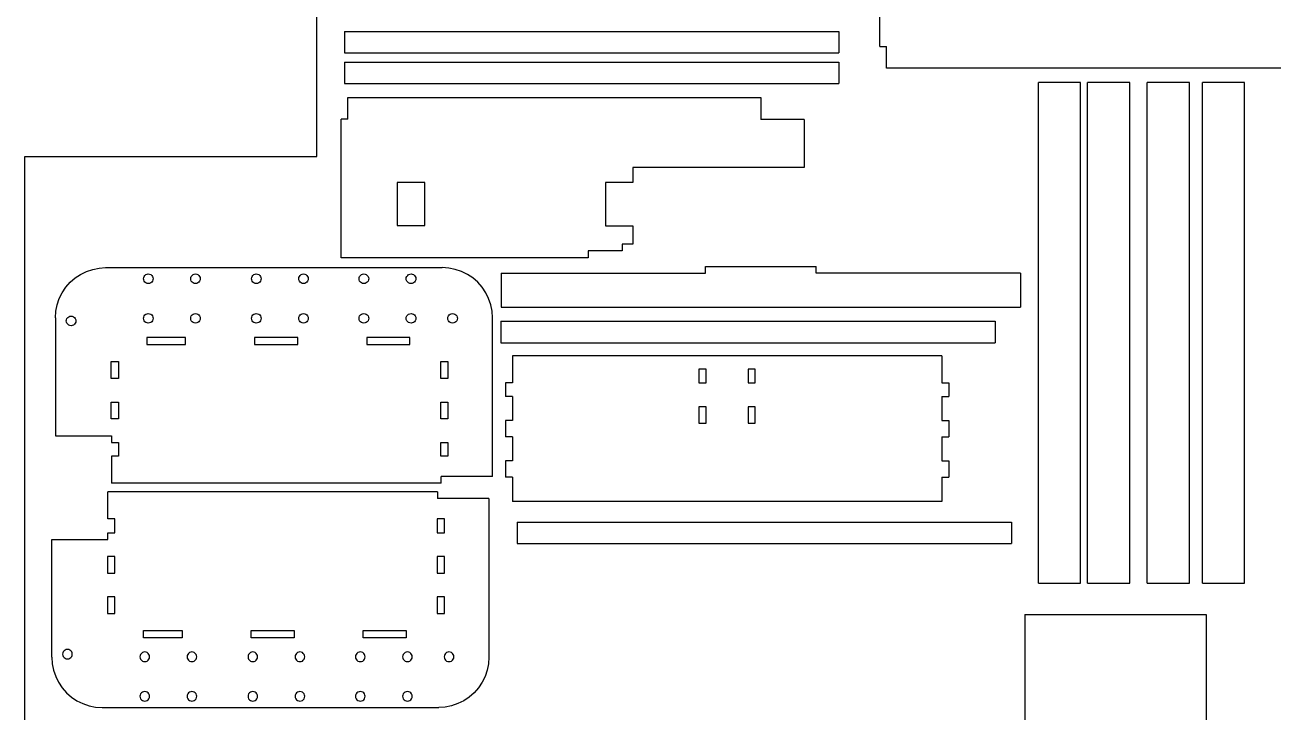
# Model space of a CAD drawing. Extents: x -2756 to 2933, y -1489 to 1592.
# Drawn here: x 650 to 1768, y -169 to 447 of the extents above; entities that cross this region are included whole.
import ezdxf

# ---------------------------------------------------------------- set-up
doc = ezdxf.new("R2010")
doc.units = 0
doc.layers.get('0').update_dxf_attribs({"linetype": 'CONTINUOUS'})

msp = doc.modelspace()

# ---------------------------------------------------------------- linework, layer by layer
for p, q in [((1415.8, 427.5), (1415.8, 552.2)), ((911.6, 328.8), (911.6, 496.5)), ((936.2, 440.8), (936.2, 421.6)), ((936.2, 440.8), (1379, 440.8)), ((1379, 440.8), (1379, 421.6)), ((1415.8, 427.5), (1421.8, 427.5)), ((1421.8, 407.9), (1421.8, 427.5)), ((936.2, 421.6), (1379, 421.6)), ((936.2, 413.4), (936.2, 394.2)), ((936.2, 413.4), (1379, 413.4)), ((1379, 413.4), (1379, 394.2)), ((1791.6, 407.9), (1421.8, 407.9)), ((936.2, 394.2), (1379, 394.2)), ((1595.6, 395.2), (1557.9, 395.2)), ((1557.9, -53.6), (1557.9, 395.2)), ((1595.6, -53.6), (1595.6, 395.2)), ((1639.6, 395.2), (1601.9, 395.2)), ((1601.9, -53.6), (1601.9, 395.2)), ((1639.6, -53.6), (1639.6, 395.2)), ((1693, 395.2), (1655.3, 395.2)), ((1655.3, -53.6), (1655.3, 395.2)), ((1693, -53.6), (1693, 395.2)), ((1742.4, 395.2), (1704.7, 395.2)), ((1704.7, -53.6), (1704.7, 395.2)), ((1742.4, -53.6), (1742.4, 395.2)), ((939.4, 362.1), (939.4, 381.7)), ((939.4, 381.7), (1309.2, 381.7)), ((1309.2, 381.7), (1309.2, 361.8)), ((939.4, 362.1), (933.4, 362.1)), ((933.4, 237.8), (933.4, 362.1)), ((1348.1, 361.8), (1309.2, 361.8)), ((1348.1, 361.8), (1348.1, 318.9)), ((650.1, -181.6), (650.1, 328.8)), ((650.1, 328.8), (911.6, 328.8)), ((1348.1, 318.9), (1194.6, 318.9)), ((1194.6, 318.9), (1194.6, 305.4)), ((1008.4, 305.4), (983.6, 305.4)), ((983.6, 305.4), (983.6, 266.9)), ((1008.4, 266.9), (1008.4, 305.4)), ((1194.6, 305.4), (1170.2, 305.4)), ((1170.2, 305.4), (1170.2, 266.6)), ((983.6, 266.9), (1008.4, 266.9)), ((1170.2, 266.6), (1194.6, 266.6)), ((1194.6, 266.6), (1194.6, 250.2)), ((1194.6, 250.2), (1184.9, 250.2)), ((1184.9, 250.2), (1184.9, 244.2)), ((1154.5, 237.8), (933.4, 237.8)), ((1154.5, 244.2), (1154.5, 237.8)), ((1184.9, 244.2), (1154.5, 244.2)), ((699.9, 223.1), (705.2, 225.7)), ((705.2, 225.7), (710.8, 227.6)), ((710.8, 227.6), (716.5, 228.8)), ((716.5, 228.8), (722.4, 229.2)), ((722.4, 229.2), (1023.9, 229.2)), ((1029.7, 228.8), (1023.9, 229.2)), ((1035.5, 227.6), (1029.7, 228.8)), ((1041.1, 225.7), (1035.5, 227.6)), ((1046.4, 223.1), (1041.1, 225.7)), ((1076.6, 224.1), (1259.5, 224.1)), ((1076.6, 224.1), (1076.6, 193.6)), ((1259.5, 230.1), (1358.9, 230.1)), ((1259.5, 224.1), (1259.5, 230.1)), ((1358.9, 224.1), (1358.9, 230.1)), ((1541.9, 224.1), (1358.9, 224.1)), ((1541.9, 224.1), (1541.9, 193.6)), ((686.7, 211.6), (690.6, 216)), ((690.6, 216), (695, 219.9)), ((695, 219.9), (699.9, 223.1)), ((756.3, 219.2), (756.5, 220.3)), ((756.5, 218.1), (756.3, 219.2)), ((756.5, 220.3), (756.9, 221.3)), ((756.9, 217), (756.5, 218.1)), ((756.9, 221.3), (757.6, 222.2)), ((757.6, 216.1), (756.9, 217)), ((757.6, 222.2), (758.5, 222.9)), ((758.5, 215.4), (757.6, 216.1)), ((758.5, 222.9), (759.5, 223.3)), ((759.5, 215), (758.5, 215.4)), ((759.5, 223.3), (760.6, 223.5)), ((760.6, 214.9), (759.5, 215)), ((760.6, 223.5), (761.7, 223.3)), ((761.7, 215), (760.6, 214.9)), ((761.7, 223.3), (762.8, 222.9)), ((762.8, 215.4), (761.7, 215)), ((762.8, 222.9), (763.7, 222.2)), ((763.7, 216.1), (762.8, 215.4)), ((763.7, 222.2), (764.4, 221.3)), ((764.4, 217), (763.7, 216.1)), ((764.4, 221.3), (764.8, 220.3)), ((764.8, 218.1), (764.4, 217)), ((764.8, 220.3), (764.9, 219.2)), ((764.9, 219.2), (764.8, 218.1)), ((798.6, 219.2), (798.7, 220.3)), ((798.7, 218.1), (798.6, 219.2)), ((798.7, 220.3), (799.1, 221.3)), ((799.1, 217), (798.7, 218.1)), ((799.1, 221.3), (799.8, 222.2)), ((799.8, 216.1), (799.1, 217)), ((799.8, 222.2), (800.7, 222.9)), ((800.7, 215.4), (799.8, 216.1)), ((800.7, 222.9), (801.8, 223.3)), ((801.8, 215), (800.7, 215.4)), ((801.8, 223.3), (802.9, 223.5)), ((802.9, 214.9), (801.8, 215)), ((802.9, 223.5), (804, 223.3)), ((804, 215), (802.9, 214.9)), ((804, 223.3), (805, 222.9)), ((805, 215.4), (804, 215)), ((805, 222.9), (805.9, 222.2)), ((805.9, 216.1), (805, 215.4)), ((805.9, 222.2), (806.6, 221.3)), ((806.6, 217), (805.9, 216.1)), ((806.6, 221.3), (807, 220.3)), ((807, 218.1), (806.6, 217)), ((807, 220.3), (807.2, 219.2)), ((807.2, 219.2), (807, 218.1)), ((853, 219.2), (853.2, 220.3)), ((853.2, 218.1), (853, 219.2)), ((853.2, 220.3), (853.6, 221.3)), ((853.6, 217), (853.2, 218.1)), ((853.6, 221.3), (854.3, 222.2)), ((854.3, 216.1), (853.6, 217)), ((854.3, 222.2), (855.2, 222.9)), ((855.2, 215.4), (854.3, 216.1)), ((855.2, 222.9), (856.2, 223.3)), ((856.2, 215), (855.2, 215.4)), ((856.2, 223.3), (857.3, 223.5)), ((857.3, 214.9), (856.2, 215)), ((857.3, 223.5), (858.5, 223.3)), ((858.5, 215), (857.3, 214.9)), ((858.5, 223.3), (859.5, 222.9)), ((859.5, 215.4), (858.5, 215)), ((859.5, 222.9), (860.4, 222.2)), ((860.4, 216.1), (859.5, 215.4)), ((860.4, 222.2), (861.1, 221.3)), ((861.1, 217), (860.4, 216.1)), ((861.1, 221.3), (861.5, 220.3)), ((861.5, 218.1), (861.1, 217)), ((861.5, 220.3), (861.6, 219.2)), ((861.6, 219.2), (861.5, 218.1)), ((895.3, 219.2), (895.4, 220.3)), ((895.4, 218.1), (895.3, 219.2)), ((895.4, 220.3), (895.9, 221.3)), ((895.9, 217), (895.4, 218.1)), ((895.9, 221.3), (896.5, 222.2)), ((896.5, 216.1), (895.9, 217)), ((896.5, 222.2), (897.4, 222.9)), ((897.4, 215.4), (896.5, 216.1)), ((897.4, 222.9), (898.5, 223.3)), ((898.5, 215), (897.4, 215.4)), ((898.5, 223.3), (899.6, 223.5)), ((899.6, 214.9), (898.5, 215)), ((899.6, 223.5), (900.7, 223.3)), ((900.7, 215), (899.6, 214.9)), ((900.7, 223.3), (901.7, 222.9)), ((901.7, 215.4), (900.7, 215)), ((901.7, 222.9), (902.6, 222.2)), ((902.6, 216.1), (901.7, 215.4)), ((902.6, 222.2), (903.3, 221.3)), ((903.3, 217), (902.6, 216.1)), ((903.3, 221.3), (903.7, 220.3)), ((903.7, 218.1), (903.3, 217)), ((903.7, 220.3), (903.9, 219.2)), ((903.9, 219.2), (903.7, 218.1)), ((949.4, 219.2), (949.5, 220.3)), ((949.5, 218.1), (949.4, 219.2)), ((949.5, 220.3), (949.9, 221.3)), ((949.9, 217), (949.5, 218.1)), ((949.9, 221.3), (950.6, 222.2)), ((950.6, 216.1), (949.9, 217)), ((950.6, 222.2), (951.5, 222.9)), ((951.5, 215.4), (950.6, 216.1)), ((951.5, 222.9), (952.5, 223.3)), ((952.5, 215), (951.5, 215.4)), ((952.5, 223.3), (953.7, 223.5)), ((953.7, 214.9), (952.5, 215)), ((953.7, 223.5), (954.8, 223.3)), ((954.8, 215), (953.7, 214.9)), ((954.8, 223.3), (955.8, 222.9)), ((955.8, 215.4), (954.8, 215)), ((955.8, 222.9), (956.7, 222.2)), ((956.7, 216.1), (955.8, 215.4)), ((956.7, 222.2), (957.4, 221.3)), ((957.4, 217), (956.7, 216.1)), ((957.4, 221.3), (957.8, 220.3)), ((957.8, 218.1), (957.4, 217)), ((957.8, 220.3), (958, 219.2)), ((958, 219.2), (957.8, 218.1)), ((991.6, 219.2), (991.7, 220.3)), ((991.7, 218.1), (991.6, 219.2)), ((991.7, 220.3), (992.2, 221.3)), ((992.2, 217), (991.7, 218.1)), ((992.2, 221.3), (992.9, 222.2)), ((992.9, 216.1), (992.2, 217)), ((992.9, 222.2), (993.7, 222.9)), ((993.7, 215.4), (992.9, 216.1)), ((993.7, 222.9), (994.8, 223.3)), ((994.8, 215), (993.7, 215.4)), ((994.8, 223.3), (995.9, 223.5)), ((995.9, 214.9), (994.8, 215)), ((995.9, 223.5), (997, 223.3)), ((997, 215), (995.9, 214.9)), ((997, 223.3), (998, 222.9)), ((998, 215.4), (997, 215)), ((998, 222.9), (998.9, 222.2)), ((998.9, 216.1), (998, 215.4)), ((998.9, 222.2), (999.6, 221.3)), ((999.6, 217), (998.9, 216.1)), ((999.6, 221.3), (1000.1, 220.3)), ((1000.1, 218.1), (999.6, 217)), ((1000.1, 220.3), (1000.2, 219.2)), ((1000.2, 219.2), (1000.1, 218.1)), ((1051.3, 219.9), (1046.4, 223.1)), ((1055.7, 216), (1051.3, 219.9)), ((1059.6, 211.6), (1055.7, 216)), ((678.9, 195.8), (680.8, 201.4)), ((680.8, 201.4), (683.4, 206.7)), ((683.4, 206.7), (686.7, 211.6)), ((1062.8, 206.7), (1059.6, 211.6)), ((1065.4, 201.4), (1062.8, 206.7)), ((1067.3, 195.8), (1065.4, 201.4)), ((677.4, 184.2), (677.8, 190)), ((677.8, 190), (678.9, 195.8)), ((1068.5, 190), (1067.3, 195.8)), ((1068.9, 184.2), (1068.5, 190)), ((1076.6, 193.6), (1541.9, 193.6)), ((677.4, 184.2), (677.4, 78.5)), ((687.1, 181.4), (687.3, 182.5)), ((687.3, 180.3), (687.1, 181.4)), ((687.3, 182.5), (687.7, 183.6)), ((687.7, 179.3), (687.3, 180.3)), ((687.7, 183.6), (688.4, 184.5)), ((688.4, 178.4), (687.7, 179.3)), ((688.4, 184.5), (689.3, 185.1)), ((689.3, 185.1), (690.3, 185.6)), ((690.3, 185.6), (691.4, 185.7)), ((691.4, 185.7), (692.5, 185.6)), ((692.5, 185.6), (693.6, 185.1)), ((693.6, 185.1), (694.5, 184.5)), ((694.5, 184.5), (695.1, 183.6)), ((695.1, 179.3), (694.5, 178.4)), ((695.1, 183.6), (695.6, 182.5)), ((695.6, 180.3), (695.1, 179.3)), ((695.6, 182.5), (695.7, 181.4)), ((695.7, 181.4), (695.6, 180.3)), ((756.3, 183.8), (756.5, 184.9)), ((756.5, 182.7), (756.3, 183.8)), ((756.5, 184.9), (756.9, 185.9)), ((756.9, 181.6), (756.5, 182.7)), ((756.9, 185.9), (757.6, 186.8)), ((757.6, 180.7), (756.9, 181.6)), ((757.6, 186.8), (758.5, 187.5)), ((758.5, 180), (757.6, 180.7)), ((758.5, 187.5), (759.5, 187.9)), ((759.5, 179.6), (758.5, 180)), ((759.5, 187.9), (760.6, 188.1)), ((760.6, 179.5), (759.5, 179.6)), ((760.6, 188.1), (761.7, 187.9)), ((761.7, 179.6), (760.6, 179.5)), ((761.7, 187.9), (762.8, 187.5)), ((762.8, 180), (761.7, 179.6)), ((762.8, 187.5), (763.7, 186.8)), ((763.7, 180.7), (762.8, 180)), ((763.7, 186.8), (764.4, 185.9)), ((764.4, 181.6), (763.7, 180.7)), ((764.4, 185.9), (764.8, 184.9)), ((764.8, 182.7), (764.4, 181.6)), ((764.8, 184.9), (764.9, 183.8)), ((764.9, 183.8), (764.8, 182.7)), ((798.6, 183.8), (798.7, 184.9)), ((798.7, 182.7), (798.6, 183.8)), ((798.7, 184.9), (799.1, 185.9)), ((799.1, 181.6), (798.7, 182.7)), ((799.1, 185.9), (799.8, 186.8)), ((799.8, 180.7), (799.1, 181.6)), ((799.8, 186.8), (800.7, 187.5)), ((800.7, 180), (799.8, 180.7)), ((800.7, 187.5), (801.8, 187.9)), ((801.8, 179.6), (800.7, 180)), ((801.8, 187.9), (802.9, 188.1)), ((802.9, 179.5), (801.8, 179.6)), ((802.9, 188.1), (804, 187.9)), ((804, 179.6), (802.9, 179.5)), ((804, 187.9), (805, 187.5)), ((805, 180), (804, 179.6)), ((805, 187.5), (805.9, 186.8)), ((805.9, 180.7), (805, 180)), ((805.9, 186.8), (806.6, 185.9)), ((806.6, 181.6), (805.9, 180.7)), ((806.6, 185.9), (807, 184.9)), ((807, 182.7), (806.6, 181.6)), ((807, 184.9), (807.2, 183.8)), ((807.2, 183.8), (807, 182.7)), ((853, 183.8), (853.2, 184.9)), ((853.2, 182.7), (853, 183.8)), ((853.2, 184.9), (853.6, 185.9)), ((853.6, 181.6), (853.2, 182.7)), ((853.6, 185.9), (854.3, 186.8)), ((854.3, 180.7), (853.6, 181.6)), ((854.3, 186.8), (855.2, 187.5)), ((855.2, 180), (854.3, 180.7)), ((855.2, 187.5), (856.2, 187.9)), ((856.2, 179.6), (855.2, 180)), ((856.2, 187.9), (857.3, 188.1)), ((857.3, 179.5), (856.2, 179.6)), ((857.3, 188.1), (858.5, 187.9)), ((858.5, 179.6), (857.3, 179.5)), ((858.5, 187.9), (859.5, 187.5)), ((859.5, 180), (858.5, 179.6)), ((859.5, 187.5), (860.4, 186.8)), ((860.4, 180.7), (859.5, 180)), ((860.4, 186.8), (861.1, 185.9)), ((861.1, 181.6), (860.4, 180.7)), ((861.1, 185.9), (861.5, 184.9)), ((861.5, 182.7), (861.1, 181.6)), ((861.5, 184.9), (861.6, 183.8)), ((861.6, 183.8), (861.5, 182.7)), ((895.3, 183.8), (895.4, 184.9)), ((895.4, 182.7), (895.3, 183.8)), ((895.4, 184.9), (895.9, 185.9)), ((895.9, 181.6), (895.4, 182.7)), ((895.9, 185.9), (896.5, 186.8)), ((896.5, 180.7), (895.9, 181.6)), ((896.5, 186.8), (897.4, 187.5)), ((897.4, 180), (896.5, 180.7)), ((897.4, 187.5), (898.5, 187.9)), ((898.5, 179.6), (897.4, 180)), ((898.5, 187.9), (899.6, 188.1)), ((899.6, 179.5), (898.5, 179.6)), ((899.6, 188.1), (900.7, 187.9)), ((900.7, 179.6), (899.6, 179.5)), ((900.7, 187.9), (901.7, 187.5)), ((901.7, 180), (900.7, 179.6)), ((901.7, 187.5), (902.6, 186.8)), ((902.6, 180.7), (901.7, 180)), ((902.6, 186.8), (903.3, 185.9)), ((903.3, 181.6), (902.6, 180.7)), ((903.3, 185.9), (903.7, 184.9)), ((903.7, 182.7), (903.3, 181.6)), ((903.7, 184.9), (903.9, 183.8)), ((903.9, 183.8), (903.7, 182.7)), ((949.4, 183.8), (949.5, 184.9)), ((949.5, 182.7), (949.4, 183.8)), ((949.5, 184.9), (949.9, 185.9)), ((949.9, 181.6), (949.5, 182.7)), ((949.9, 185.9), (950.6, 186.8)), ((950.6, 180.7), (949.9, 181.6)), ((950.6, 186.8), (951.5, 187.5)), ((951.5, 180), (950.6, 180.7)), ((951.5, 187.5), (952.5, 187.9)), ((952.5, 179.6), (951.5, 180)), ((952.5, 187.9), (953.7, 188.1)), ((953.7, 179.5), (952.5, 179.6)), ((953.7, 188.1), (954.8, 187.9)), ((954.8, 179.6), (953.7, 179.5)), ((954.8, 187.9), (955.8, 187.5)), ((955.8, 180), (954.8, 179.6)), ((955.8, 187.5), (956.7, 186.8)), ((956.7, 180.7), (955.8, 180)), ((956.7, 186.8), (957.4, 185.9)), ((957.4, 181.6), (956.7, 180.7)), ((957.4, 185.9), (957.8, 184.9)), ((957.8, 182.7), (957.4, 181.6)), ((957.8, 184.9), (958, 183.8)), ((958, 183.8), (957.8, 182.7)), ((991.6, 183.8), (991.7, 184.9)), ((991.7, 182.7), (991.6, 183.8)), ((991.7, 184.9), (992.2, 185.9)), ((992.2, 181.6), (991.7, 182.7)), ((992.2, 185.9), (992.9, 186.8)), ((992.9, 180.7), (992.2, 181.6)), ((992.9, 186.8), (993.7, 187.5)), ((993.7, 180), (992.9, 180.7)), ((993.7, 187.5), (994.8, 187.9)), ((994.8, 179.6), (993.7, 180)), ((994.8, 187.9), (995.9, 188.1)), ((995.9, 179.5), (994.8, 179.6)), ((995.9, 188.1), (997, 187.9)), ((997, 179.6), (995.9, 179.5)), ((997, 187.9), (998, 187.5)), ((998, 180), (997, 179.6)), ((998, 187.5), (998.9, 186.8)), ((998.9, 180.7), (998, 180)), ((998.9, 186.8), (999.6, 185.9)), ((999.6, 181.6), (998.9, 180.7)), ((999.6, 185.9), (1000.1, 184.9)), ((1000.1, 182.7), (999.6, 181.6)), ((1000.1, 184.9), (1000.2, 183.8)), ((1000.2, 183.8), (1000.1, 182.7)), ((1028.8, 183.8), (1028.9, 184.9)), ((1028.9, 182.7), (1028.8, 183.8)), ((1028.9, 184.9), (1029.4, 185.9)), ((1029.4, 181.6), (1028.9, 182.7)), ((1029.4, 185.9), (1030.1, 186.8)), ((1030.1, 180.7), (1029.4, 181.6)), ((1030.1, 186.8), (1030.9, 187.5)), ((1030.9, 180), (1030.1, 180.7)), ((1030.9, 187.5), (1032, 187.9)), ((1032, 179.6), (1030.9, 180)), ((1032, 187.9), (1033.1, 188.1)), ((1033.1, 179.5), (1032, 179.6)), ((1033.1, 188.1), (1034.2, 187.9)), ((1034.2, 179.6), (1033.1, 179.5)), ((1034.2, 187.9), (1035.2, 187.5)), ((1035.2, 180), (1034.2, 179.6)), ((1035.2, 187.5), (1036.1, 186.8)), ((1036.1, 180.7), (1035.2, 180)), ((1036.1, 186.8), (1036.8, 185.9)), ((1036.8, 181.6), (1036.1, 180.7)), ((1036.8, 185.9), (1037.3, 184.9)), ((1037.3, 182.7), (1036.8, 181.6)), ((1037.3, 184.9), (1037.4, 183.8)), ((1037.4, 183.8), (1037.3, 182.7)), ((1068.9, 42), (1068.9, 184.2)), ((1076.4, 181.1), (1076.4, 161.9)), ((1076.4, 181.1), (1519.2, 181.1)), ((1519.2, 181.1), (1519.2, 161.9)), ((689.3, 177.7), (688.4, 178.4)), ((690.3, 177.3), (689.3, 177.7)), ((691.4, 177.1), (690.3, 177.3)), ((692.5, 177.3), (691.4, 177.1)), ((693.6, 177.7), (692.5, 177.3)), ((694.5, 178.4), (693.6, 177.7)), ((759.4, 166.6), (759.4, 160.2)), ((794, 166.6), (759.4, 166.6)), ((759.4, 160.2), (794, 160.2)), ((794, 160.2), (794, 166.6)), ((855.8, 166.6), (855.8, 160.2)), ((894.4, 166.6), (855.8, 166.6)), ((855.8, 160.2), (894.4, 160.2)), ((894.4, 160.2), (894.4, 166.6)), ((956.2, 166.6), (956.2, 160.2)), ((994.8, 166.6), (956.2, 166.6)), ((956.2, 160.2), (994.8, 160.2)), ((994.8, 160.2), (994.8, 166.6)), ((1076.4, 161.9), (1519.2, 161.9)), ((1086.7, 150.1), (1086.7, 125.8)), ((1471.4, 150.1), (1086.7, 150.1)), ((1471.4, 150.1), (1471.4, 125.8)), ((727.4, 129.9), (727.4, 144.9)), ((727.4, 144.9), (733.8, 144.9)), ((733.8, 144.9), (733.8, 129.9)), ((1022.6, 129.9), (1022.6, 144.9)), ((1022.6, 144.9), (1029, 144.9)), ((1029, 144.9), (1029, 129.9)), ((1260.2, 138.3), (1253.8, 138.3)), ((1253.8, 138.3), (1253.8, 125.9)), ((1260.2, 125.9), (1260.2, 138.3)), ((1304.2, 138.3), (1297.8, 138.3)), ((1297.8, 138.3), (1297.8, 125.9)), ((1304.2, 125.9), (1304.2, 138.3)), ((733.8, 129.9), (727.4, 129.9)), ((1029, 129.9), (1022.6, 129.9)), ((1080.5, 125.8), (1080.5, 113.8)), ((1086.7, 125.8), (1080.5, 125.8)), ((1253.8, 125.9), (1260.2, 125.9)), ((1297.8, 125.9), (1304.2, 125.9)), ((1471.4, 125.8), (1477.6, 125.8)), ((1477.6, 125.8), (1477.6, 113.8)), ((1086.7, 113.8), (1080.5, 113.8)), ((1086.7, 113.8), (1086.7, 92.2)), ((1471.4, 113.8), (1471.4, 92.2)), ((1471.4, 113.8), (1477.6, 113.8)), ((727.4, 108.7), (733.8, 108.7)), ((727.4, 93.7), (727.4, 108.7)), ((733.8, 108.7), (733.8, 93.7)), ((1022.6, 93.7), (1022.6, 108.7)), ((1022.6, 108.7), (1029, 108.7)), ((1029, 108.7), (1029, 93.7)), ((1260.2, 104.5), (1253.8, 104.5)), ((1253.8, 104.5), (1253.8, 89.7)), ((1260.2, 89.7), (1260.2, 104.5)), ((1304.2, 104.5), (1297.8, 104.5)), ((1297.8, 104.5), (1297.8, 89.7)), ((1304.2, 89.7), (1304.2, 104.5)), ((733.8, 93.7), (727.4, 93.7)), ((1029, 93.7), (1022.6, 93.7)), ((1080.5, 92.2), (1080.5, 77.6)), ((1086.7, 92.2), (1080.5, 92.2)), ((1253.8, 89.7), (1260.2, 89.7)), ((1297.8, 89.7), (1304.2, 89.7)), ((1471.4, 92.2), (1477.6, 92.2)), ((1477.6, 92.2), (1477.6, 77.6)), ((677.4, 78.5), (727.6, 78.5)), ((727.6, 78.5), (727.6, 72.5)), ((727.6, 72.5), (733.8, 72.5)), ((733.8, 72.5), (733.8, 60.1)), ((1022.6, 60.1), (1022.6, 72.5)), ((1022.6, 72.5), (1029, 72.5)), ((1029, 72.5), (1029, 60.1)), ((1086.7, 77.6), (1080.5, 77.6)), ((1086.7, 77.6), (1086.7, 56)), ((1471.4, 77.6), (1471.4, 56)), ((1471.4, 77.6), (1477.6, 77.6)), ((727.6, 60.1), (727.6, 36)), ((733.8, 60.1), (727.6, 60.1)), ((1029, 60.1), (1022.6, 60.1)), ((1080.5, 56), (1080.5, 41.4)), ((1086.7, 56), (1080.5, 56)), ((1471.4, 56), (1477.6, 56)), ((1477.6, 56), (1477.6, 41.4)), ((1022.8, 36), (727.6, 36)), ((1068.9, 42), (1022.8, 42)), ((1022.8, 36), (1022.8, 42)), ((1086.7, 41.4), (1080.5, 41.4)), ((1086.7, 41.4), (1086.7, 19.7)), ((1471.4, 41.4), (1471.4, 19.7)), ((1471.4, 41.4), (1477.6, 41.4)), ((1019.6, 28.1), (724.4, 28.1)), ((724.4, 4), (724.4, 28.1)), ((1019.6, 28.1), (1019.6, 22.1)), ((1065.7, 22.1), (1019.6, 22.1)), ((1065.7, 22.1), (1065.7, -120)), ((1471.4, 19.7), (1086.7, 19.7)), ((730.6, 4), (724.4, 4)), ((730.6, -8.4), (730.6, 4)), ((1025.8, 4), (1019.4, 4)), ((1019.4, 4), (1019.4, -8.4)), ((1025.8, -8.4), (1025.8, 4)), ((1091, 1.1), (1091, -18.1)), ((1091, 1.1), (1533.8, 1.1)), ((1533.8, 1.1), (1533.8, -18.1)), ((724.4, -8.4), (730.6, -8.4)), ((724.4, -14.4), (724.4, -8.4)), ((1019.4, -8.4), (1025.8, -8.4)), ((674.2, -14.4), (724.4, -14.4)), ((674.2, -120), (674.2, -14.4)), ((1091, -18.1), (1533.8, -18.1)), ((730.6, -29.6), (724.2, -29.6)), ((724.2, -29.6), (724.2, -44.6)), ((730.6, -44.6), (730.6, -29.6)), ((1019.4, -29.6), (1019.4, -44.6)), ((1025.8, -29.6), (1019.4, -29.6)), ((1025.8, -44.6), (1025.8, -29.6)), ((724.2, -44.6), (730.6, -44.6)), ((1019.4, -44.6), (1025.8, -44.6)), ((1557.9, -53.6), (1595.6, -53.6)), ((1601.9, -53.6), (1639.6, -53.6)), ((1655.3, -53.6), (1693, -53.6)), ((1704.7, -53.6), (1742.4, -53.6)), ((724.2, -65.8), (724.2, -80.8)), ((730.6, -65.8), (724.2, -65.8)), ((730.6, -80.8), (730.6, -65.8)), ((1025.8, -65.8), (1019.4, -65.8)), ((1019.4, -65.8), (1019.4, -80.8)), ((1025.8, -80.8), (1025.8, -65.8)), ((724.2, -80.8), (730.6, -80.8)), ((1019.4, -80.8), (1025.8, -80.8)), ((1545.5, -81.8), (1707.9, -81.8)), ((1545.5, -81.8), (1545.5, -524.6)), ((1707.9, -81.8), (1707.9, -524.6)), ((756.3, -96.1), (790.8, -96.1)), ((756.3, -102.5), (756.3, -96.1)), ((790.8, -96.1), (790.8, -102.5)), ((852.7, -102.5), (852.7, -96.1)), ((852.7, -96.1), (891.2, -96.1)), ((891.2, -96.1), (891.2, -102.5)), ((953.1, -102.5), (953.1, -96.1)), ((953.1, -96.1), (991.6, -96.1)), ((991.6, -96.1), (991.6, -102.5)), ((790.8, -102.5), (756.3, -102.5)), ((891.2, -102.5), (852.7, -102.5)), ((991.6, -102.5), (953.1, -102.5)), ((674.2, -120), (674.6, -125.9)), ((684.1, -116.2), (683.9, -117.3)), ((683.9, -117.3), (684.1, -118.4)), ((684.5, -115.1), (684.1, -116.2)), ((684.1, -118.4), (684.5, -119.4)), ((685.2, -114.3), (684.5, -115.1)), ((684.5, -119.4), (685.2, -120.3)), ((686.1, -113.6), (685.2, -114.3)), ((685.2, -120.3), (686.1, -121)), ((687.1, -113.1), (686.1, -113.6)), ((686.1, -121), (687.1, -121.5)), ((688.2, -113), (687.1, -113.1)), ((687.1, -121.5), (688.2, -121.6)), ((689.3, -113.1), (688.2, -113)), ((688.2, -121.6), (689.3, -121.5)), ((690.4, -113.6), (689.3, -113.1)), ((689.3, -121.5), (690.4, -121)), ((691.3, -114.3), (690.4, -113.6)), ((690.4, -121), (691.3, -120.3)), ((692, -115.1), (691.3, -114.3)), ((691.3, -120.3), (692, -119.4)), ((692.4, -116.2), (692, -115.1)), ((692, -119.4), (692.4, -118.4)), ((692.5, -117.3), (692.4, -116.2)), ((692.4, -118.4), (692.5, -117.3)), ((753.3, -118.5), (753.1, -119.6)), ((753.1, -119.6), (753.3, -120.8)), ((753.7, -117.5), (753.3, -118.5)), ((753.3, -120.8), (753.7, -121.8)), ((754.4, -116.6), (753.7, -117.5)), ((753.7, -121.8), (754.4, -122.7)), ((755.3, -115.9), (754.4, -116.6)), ((754.4, -122.7), (755.3, -123.4)), ((756.3, -115.5), (755.3, -115.9)), ((757.5, -115.3), (756.3, -115.5)), ((758.6, -115.5), (757.5, -115.3)), ((759.6, -115.9), (758.6, -115.5)), ((760.5, -116.6), (759.6, -115.9)), ((759.6, -123.4), (760.5, -122.7)), ((761.2, -117.5), (760.5, -116.6)), ((760.5, -122.7), (761.2, -121.8)), ((761.6, -118.5), (761.2, -117.5)), ((761.2, -121.8), (761.6, -120.8)), ((761.8, -119.6), (761.6, -118.5)), ((761.6, -120.8), (761.8, -119.6)), ((795.5, -118.5), (795.4, -119.6)), ((795.4, -119.6), (795.5, -120.8)), ((796, -117.5), (795.5, -118.5)), ((795.5, -120.8), (796, -121.8)), ((796.6, -116.6), (796, -117.5)), ((796, -121.8), (796.6, -122.7)), ((797.5, -115.9), (796.6, -116.6)), ((796.6, -122.7), (797.5, -123.4)), ((798.6, -115.5), (797.5, -115.9)), ((799.7, -115.3), (798.6, -115.5)), ((800.8, -115.5), (799.7, -115.3)), ((801.8, -115.9), (800.8, -115.5)), ((802.7, -116.6), (801.8, -115.9)), ((801.8, -123.4), (802.7, -122.7)), ((803.4, -117.5), (802.7, -116.6)), ((802.7, -122.7), (803.4, -121.8)), ((803.8, -118.5), (803.4, -117.5)), ((803.4, -121.8), (803.8, -120.8)), ((804, -119.6), (803.8, -118.5)), ((803.8, -120.8), (804, -119.6)), ((850, -118.5), (849.9, -119.6)), ((849.9, -119.6), (850, -120.8)), ((850.4, -117.5), (850, -118.5)), ((850, -120.8), (850.4, -121.8)), ((851.1, -116.6), (850.4, -117.5)), ((850.4, -121.8), (851.1, -122.7)), ((852, -115.9), (851.1, -116.6)), ((851.1, -122.7), (852, -123.4)), ((853, -115.5), (852, -115.9)), ((854.2, -115.3), (853, -115.5)), ((855.3, -115.5), (854.2, -115.3)), ((856.3, -115.9), (855.3, -115.5)), ((857.2, -116.6), (856.3, -115.9)), ((856.3, -123.4), (857.2, -122.7)), ((857.9, -117.5), (857.2, -116.6)), ((857.2, -122.7), (857.9, -121.8)), ((858.3, -118.5), (857.9, -117.5)), ((857.9, -121.8), (858.3, -120.8)), ((858.5, -119.6), (858.3, -118.5)), ((858.3, -120.8), (858.5, -119.6)), ((892.2, -118.5), (892.1, -119.6)), ((892.1, -119.6), (892.2, -120.8)), ((892.7, -117.5), (892.2, -118.5)), ((892.2, -120.8), (892.7, -121.8)), ((893.4, -116.6), (892.7, -117.5)), ((892.7, -121.8), (893.4, -122.7)), ((894.2, -115.9), (893.4, -116.6)), ((893.4, -122.7), (894.2, -123.4)), ((895.3, -115.5), (894.2, -115.9)), ((896.4, -115.3), (895.3, -115.5)), ((897.5, -115.5), (896.4, -115.3)), ((898.6, -115.9), (897.5, -115.5)), ((899.4, -116.6), (898.6, -115.9)), ((898.6, -123.4), (899.4, -122.7)), ((900.1, -117.5), (899.4, -116.6)), ((899.4, -122.7), (900.1, -121.8)), ((900.6, -118.5), (900.1, -117.5)), ((900.1, -121.8), (900.6, -120.8)), ((900.7, -119.6), (900.6, -118.5)), ((900.6, -120.8), (900.7, -119.6)), ((946.3, -118.5), (946.2, -119.6)), ((946.2, -119.6), (946.3, -120.8)), ((946.7, -117.5), (946.3, -118.5)), ((946.3, -120.8), (946.7, -121.8)), ((947.4, -116.6), (946.7, -117.5)), ((946.7, -121.8), (947.4, -122.7)), ((948.3, -115.9), (947.4, -116.6)), ((947.4, -122.7), (948.3, -123.4)), ((949.4, -115.5), (948.3, -115.9)), ((950.5, -115.3), (949.4, -115.5)), ((951.6, -115.5), (950.5, -115.3)), ((952.6, -115.9), (951.6, -115.5)), ((953.5, -116.6), (952.6, -115.9)), ((952.6, -123.4), (953.5, -122.7)), ((954.2, -117.5), (953.5, -116.6)), ((953.5, -122.7), (954.2, -121.8)), ((954.6, -118.5), (954.2, -117.5)), ((954.2, -121.8), (954.6, -120.8)), ((954.8, -119.6), (954.6, -118.5)), ((954.6, -120.8), (954.8, -119.6)), ((988.6, -118.5), (988.4, -119.6)), ((988.4, -119.6), (988.6, -120.8)), ((989, -117.5), (988.6, -118.5)), ((988.6, -120.8), (989, -121.8)), ((989.7, -116.6), (989, -117.5)), ((989, -121.8), (989.7, -122.7)), ((990.6, -115.9), (989.7, -116.6)), ((989.7, -122.7), (990.6, -123.4)), ((991.6, -115.5), (990.6, -115.9)), ((992.7, -115.3), (991.6, -115.5)), ((993.8, -115.5), (992.7, -115.3)), ((994.9, -115.9), (993.8, -115.5)), ((995.8, -116.6), (994.9, -115.9)), ((994.9, -123.4), (995.8, -122.7)), ((996.4, -117.5), (995.8, -116.6)), ((995.8, -122.7), (996.4, -121.8)), ((996.9, -118.5), (996.4, -117.5)), ((996.4, -121.8), (996.9, -120.8)), ((997, -119.6), (996.9, -118.5)), ((996.9, -120.8), (997, -119.6)), ((1025.8, -118.5), (1025.6, -119.6)), ((1025.6, -119.6), (1025.8, -120.8)), ((1026.2, -117.5), (1025.8, -118.5)), ((1025.8, -120.8), (1026.2, -121.8)), ((1026.9, -116.6), (1026.2, -117.5)), ((1026.2, -121.8), (1026.9, -122.7)), ((1027.8, -115.9), (1026.9, -116.6)), ((1026.9, -122.7), (1027.8, -123.4)), ((1028.8, -115.5), (1027.8, -115.9)), ((1029.9, -115.3), (1028.8, -115.5)), ((1031, -115.5), (1029.9, -115.3)), ((1032.1, -115.9), (1031, -115.5)), ((1033, -116.6), (1032.1, -115.9)), ((1032.1, -123.4), (1033, -122.7)), ((1033.6, -117.5), (1033, -116.6)), ((1033, -122.7), (1033.6, -121.8)), ((1034.1, -118.5), (1033.6, -117.5)), ((1033.6, -121.8), (1034.1, -120.8)), ((1034.2, -119.6), (1034.1, -118.5)), ((1034.1, -120.8), (1034.2, -119.6)), ((1065.7, -120), (1065.3, -125.9)), ((674.6, -125.9), (675.8, -131.7)), ((675.8, -131.7), (677.7, -137.3)), ((755.3, -123.4), (756.3, -123.8)), ((756.3, -123.8), (757.5, -123.9)), ((757.5, -123.9), (758.6, -123.8)), ((758.6, -123.8), (759.6, -123.4)), ((797.5, -123.4), (798.6, -123.8)), ((798.6, -123.8), (799.7, -123.9)), ((799.7, -123.9), (800.8, -123.8)), ((800.8, -123.8), (801.8, -123.4)), ((852, -123.4), (853, -123.8)), ((853, -123.8), (854.2, -123.9)), ((854.2, -123.9), (855.3, -123.8)), ((855.3, -123.8), (856.3, -123.4)), ((894.2, -123.4), (895.3, -123.8)), ((895.3, -123.8), (896.4, -123.9)), ((896.4, -123.9), (897.5, -123.8)), ((897.5, -123.8), (898.6, -123.4)), ((948.3, -123.4), (949.4, -123.8)), ((949.4, -123.8), (950.5, -123.9)), ((950.5, -123.9), (951.6, -123.8)), ((951.6, -123.8), (952.6, -123.4)), ((990.6, -123.4), (991.6, -123.8)), ((991.6, -123.8), (992.7, -123.9)), ((992.7, -123.9), (993.8, -123.8)), ((993.8, -123.8), (994.9, -123.4)), ((1027.8, -123.4), (1028.8, -123.8)), ((1028.8, -123.8), (1029.9, -123.9)), ((1029.9, -123.9), (1031, -123.8)), ((1031, -123.8), (1032.1, -123.4)), ((1064.1, -131.7), (1062.2, -137.3)), ((1065.3, -125.9), (1064.1, -131.7)), ((677.7, -137.3), (680.3, -142.5)), ((680.3, -142.5), (683.5, -147.4)), ((1059.6, -142.5), (1056.4, -147.4)), ((1062.2, -137.3), (1059.6, -142.5)), ((683.5, -147.4), (687.4, -151.9)), ((687.4, -151.9), (691.8, -155.7)), ((691.8, -155.7), (696.7, -159)), ((753.3, -153.9), (753.1, -155)), ((753.1, -155), (753.3, -156.2)), ((753.7, -152.9), (753.3, -153.9)), ((753.3, -156.2), (753.7, -157.2)), ((754.4, -152), (753.7, -152.9)), ((755.3, -151.3), (754.4, -152)), ((756.3, -150.9), (755.3, -151.3)), ((757.5, -150.7), (756.3, -150.9)), ((758.6, -150.9), (757.5, -150.7)), ((759.6, -151.3), (758.6, -150.9)), ((760.5, -152), (759.6, -151.3)), ((761.2, -152.9), (760.5, -152)), ((761.6, -153.9), (761.2, -152.9)), ((761.2, -157.2), (761.6, -156.2)), ((761.8, -155), (761.6, -153.9)), ((761.6, -156.2), (761.8, -155)), ((795.5, -153.9), (795.4, -155)), ((795.4, -155), (795.5, -156.2)), ((796, -152.9), (795.5, -153.9)), ((795.5, -156.2), (796, -157.2)), ((796.6, -152), (796, -152.9)), ((797.5, -151.3), (796.6, -152)), ((798.6, -150.9), (797.5, -151.3)), ((799.7, -150.7), (798.6, -150.9)), ((800.8, -150.9), (799.7, -150.7)), ((801.8, -151.3), (800.8, -150.9)), ((802.7, -152), (801.8, -151.3)), ((803.4, -152.9), (802.7, -152)), ((803.8, -153.9), (803.4, -152.9)), ((803.4, -157.2), (803.8, -156.2)), ((804, -155), (803.8, -153.9)), ((803.8, -156.2), (804, -155)), ((850, -153.9), (849.9, -155)), ((849.9, -155), (850, -156.2)), ((850.4, -152.9), (850, -153.9)), ((850, -156.2), (850.4, -157.2)), ((851.1, -152), (850.4, -152.9)), ((852, -151.3), (851.1, -152)), ((853, -150.9), (852, -151.3)), ((854.2, -150.7), (853, -150.9)), ((855.3, -150.9), (854.2, -150.7)), ((856.3, -151.3), (855.3, -150.9)), ((857.2, -152), (856.3, -151.3)), ((857.9, -152.9), (857.2, -152)), ((858.3, -153.9), (857.9, -152.9)), ((857.9, -157.2), (858.3, -156.2)), ((858.5, -155), (858.3, -153.9)), ((858.3, -156.2), (858.5, -155)), ((892.2, -153.9), (892.1, -155)), ((892.1, -155), (892.2, -156.2)), ((892.7, -152.9), (892.2, -153.9)), ((892.2, -156.2), (892.7, -157.2)), ((893.4, -152), (892.7, -152.9)), ((894.2, -151.3), (893.4, -152)), ((895.3, -150.9), (894.2, -151.3)), ((896.4, -150.7), (895.3, -150.9)), ((897.5, -150.9), (896.4, -150.7)), ((898.6, -151.3), (897.5, -150.9)), ((899.4, -152), (898.6, -151.3)), ((900.1, -152.9), (899.4, -152)), ((900.6, -153.9), (900.1, -152.9)), ((900.1, -157.2), (900.6, -156.2)), ((900.7, -155), (900.6, -153.9)), ((900.6, -156.2), (900.7, -155)), ((946.3, -153.9), (946.2, -155)), ((946.2, -155), (946.3, -156.2)), ((946.7, -152.9), (946.3, -153.9)), ((946.3, -156.2), (946.7, -157.2)), ((947.4, -152), (946.7, -152.9)), ((948.3, -151.3), (947.4, -152)), ((949.4, -150.9), (948.3, -151.3)), ((950.5, -150.7), (949.4, -150.9)), ((951.6, -150.9), (950.5, -150.7)), ((952.6, -151.3), (951.6, -150.9)), ((953.5, -152), (952.6, -151.3)), ((954.2, -152.9), (953.5, -152)), ((954.6, -153.9), (954.2, -152.9)), ((954.2, -157.2), (954.6, -156.2)), ((954.8, -155), (954.6, -153.9)), ((954.6, -156.2), (954.8, -155)), ((988.6, -153.9), (988.4, -155)), ((988.4, -155), (988.6, -156.2)), ((989, -152.9), (988.6, -153.9)), ((988.6, -156.2), (989, -157.2)), ((989.7, -152), (989, -152.9)), ((990.6, -151.3), (989.7, -152)), ((991.6, -150.9), (990.6, -151.3)), ((992.7, -150.7), (991.6, -150.9)), ((993.8, -150.9), (992.7, -150.7)), ((994.9, -151.3), (993.8, -150.9)), ((995.8, -152), (994.9, -151.3)), ((996.4, -152.9), (995.8, -152)), ((996.9, -153.9), (996.4, -152.9)), ((996.4, -157.2), (996.9, -156.2)), ((997, -155), (996.9, -153.9)), ((996.9, -156.2), (997, -155)), ((1048.1, -155.7), (1043.2, -159)), ((1052.5, -151.9), (1048.1, -155.7)), ((1056.4, -147.4), (1052.5, -151.9)), ((696.7, -159), (702, -161.6)), ((702, -161.6), (707.6, -163.5)), ((707.6, -163.5), (713.4, -164.7)), ((713.4, -164.7), (719.2, -165)), ((719.2, -165), (1020.7, -165)), ((753.7, -157.2), (754.4, -158.1)), ((754.4, -158.1), (755.3, -158.8)), ((755.3, -158.8), (756.3, -159.2)), ((756.3, -159.2), (757.5, -159.3)), ((757.5, -159.3), (758.6, -159.2)), ((758.6, -159.2), (759.6, -158.8)), ((759.6, -158.8), (760.5, -158.1)), ((760.5, -158.1), (761.2, -157.2)), ((796, -157.2), (796.6, -158.1)), ((796.6, -158.1), (797.5, -158.8)), ((797.5, -158.8), (798.6, -159.2)), ((798.6, -159.2), (799.7, -159.3)), ((799.7, -159.3), (800.8, -159.2)), ((800.8, -159.2), (801.8, -158.8)), ((801.8, -158.8), (802.7, -158.1)), ((802.7, -158.1), (803.4, -157.2)), ((850.4, -157.2), (851.1, -158.1)), ((851.1, -158.1), (852, -158.8)), ((852, -158.8), (853, -159.2)), ((853, -159.2), (854.2, -159.3)), ((854.2, -159.3), (855.3, -159.2)), ((855.3, -159.2), (856.3, -158.8)), ((856.3, -158.8), (857.2, -158.1)), ((857.2, -158.1), (857.9, -157.2)), ((892.7, -157.2), (893.4, -158.1)), ((893.4, -158.1), (894.2, -158.8)), ((894.2, -158.8), (895.3, -159.2)), ((895.3, -159.2), (896.4, -159.3)), ((896.4, -159.3), (897.5, -159.2)), ((897.5, -159.2), (898.6, -158.8)), ((898.6, -158.8), (899.4, -158.1)), ((899.4, -158.1), (900.1, -157.2)), ((946.7, -157.2), (947.4, -158.1)), ((947.4, -158.1), (948.3, -158.8)), ((948.3, -158.8), (949.4, -159.2)), ((949.4, -159.2), (950.5, -159.3)), ((950.5, -159.3), (951.6, -159.2)), ((951.6, -159.2), (952.6, -158.8)), ((952.6, -158.8), (953.5, -158.1)), ((953.5, -158.1), (954.2, -157.2)), ((989, -157.2), (989.7, -158.1)), ((989.7, -158.1), (990.6, -158.8)), ((990.6, -158.8), (991.6, -159.2)), ((991.6, -159.2), (992.7, -159.3)), ((992.7, -159.3), (993.8, -159.2)), ((993.8, -159.2), (994.9, -158.8)), ((994.9, -158.8), (995.8, -158.1)), ((995.8, -158.1), (996.4, -157.2)), ((1026.5, -164.7), (1020.7, -165)), ((1032.3, -163.5), (1026.5, -164.7)), ((1037.9, -161.6), (1032.3, -163.5)), ((1043.2, -159), (1037.9, -161.6))]:
    msp.add_line(p, q)

doc.saveas('drawing.dxf')
